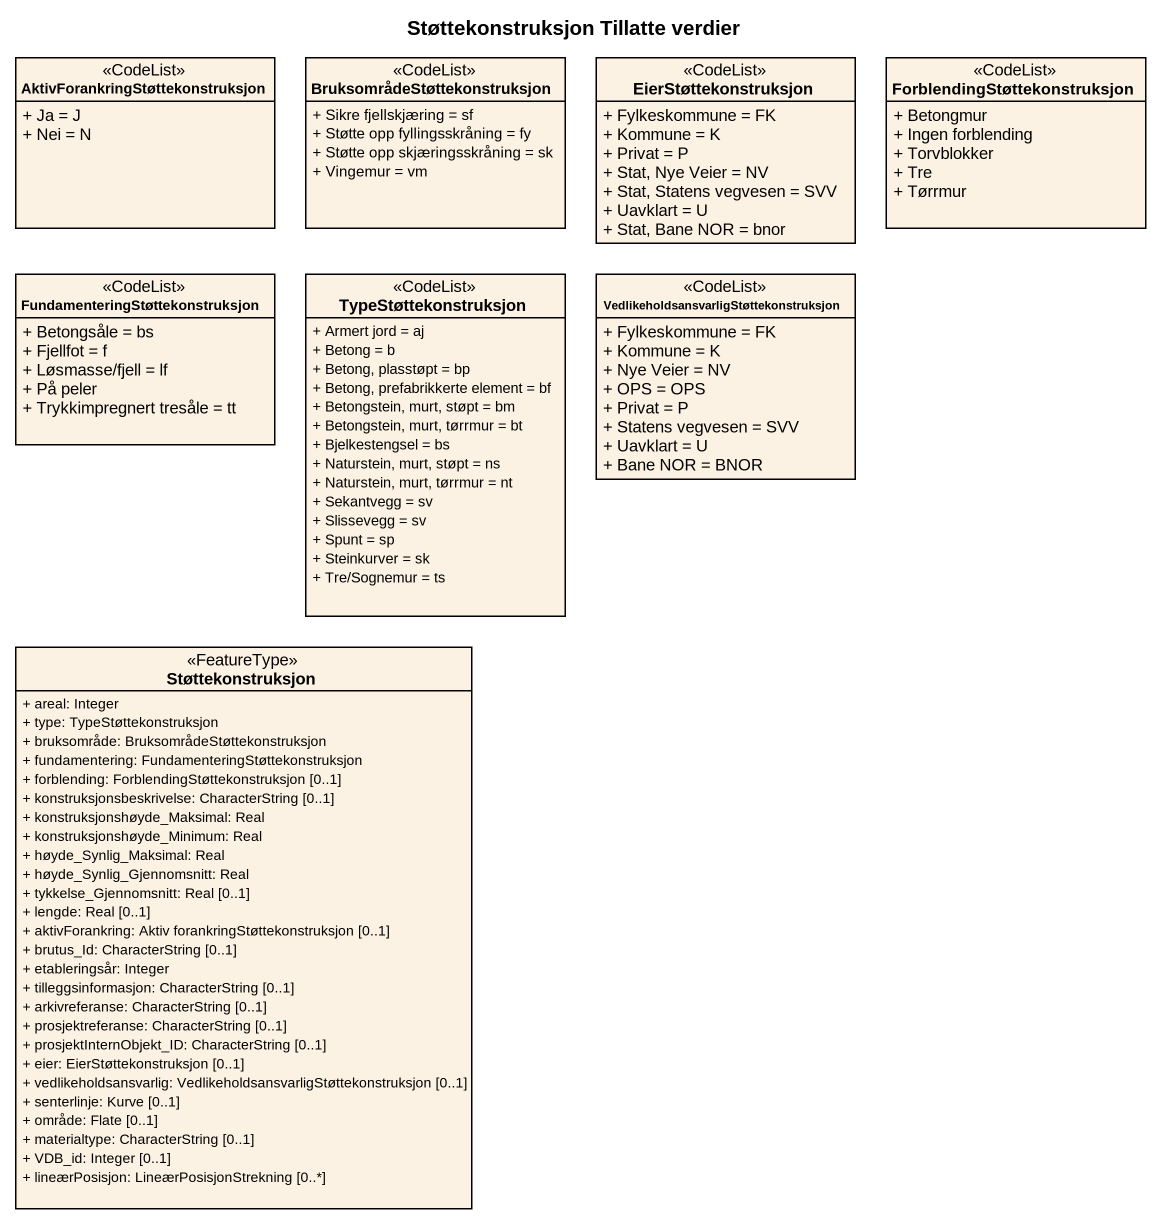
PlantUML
@startuml
title Støttekonstruksjon Tillatte verdier
hide circle
hide empty members
skinparam classAttributeIconSize 0
class "AktivForankringStøttekonstruksjon" as AktivForankringStøttekonstru <<CodeList>> {
  + Ja = J
  + Nei = N
}
class "BruksområdeStøttekonstruksjon" as BruksområdeStøttekonstruksjo <<CodeList>> {
  + Sikre fjellskjæring = sf
  + Støtte opp fyllingsskråning = fy
  + Støtte opp skjæringsskråning = sk
  + Vingemur = vm
}
class EierStøttekonstruksjon <<CodeList>> {
  + Fylkeskommune = FK
  + Kommune = K
  + Privat = P
  + Stat, Nye Veier = NV
  + Stat, Statens vegvesen = SVV
  + Uavklart = U
  + Stat, Bane NOR = bnor
}
class "ForblendingStøttekonstruksjon" as ForblendingStøttekonstruksjo <<CodeList>> {
  + Betongmur
  + Ingen forblending
  + Torvblokker
  + Tre
  + Tørrmur
}
class "FundamenteringStøttekonstruksjon" as FundamenteringStøttekonstruk <<CodeList>> {
  + Betongsåle = bs
  + Fjellfot = f
  + Løsmasse/fjell = lf
  + På peler
  + Trykkimpregnert tresåle = tt
}
class TypeStøttekonstruksjon <<CodeList>> {
  + Armert jord = aj
  + Betong = b
  + Betong, plasstøpt = bp
  + Betong, prefabrikkerte element = bf
  + Betongstein, murt, støpt = bm
  + Betongstein, murt, tørrmur = bt
  + Bjelkestengsel = bs
  + Naturstein, murt, støpt = ns
  + Naturstein, murt, tørrmur = nt
  + Sekantvegg = sv
  + Slissevegg = sv
  + Spunt = sp
  + Steinkurver = sk
  + Tre/Sognemur = ts
}
class "VedlikeholdsansvarligStøttekonstruksjon" as VedlikeholdsansvarligStøttek <<CodeList>> {
  + Fylkeskommune = FK
  + Kommune = K
  + Nye Veier = NV
  + OPS = OPS
  + Privat = P
  + Statens vegvesen = SVV
  + Uavklart = U
  + Bane NOR = BNOR
}
class Støttekonstruksjon <<FeatureType>> {
  + areal: Integer
  + type: TypeStøttekonstruksjon
  + bruksområde: BruksområdeStøttekonstruksjon
  + fundamentering: FundamenteringStøttekonstruksjon
  + forblending: ForblendingStøttekonstruksjon [0..1]
  + konstruksjonsbeskrivelse: CharacterString [0..1]
  + konstruksjonshøyde_Maksimal: Real
  + konstruksjonshøyde_Minimum: Real
  + høyde_Synlig_Maksimal: Real
  + høyde_Synlig_Gjennomsnitt: Real
  + tykkelse_Gjennomsnitt: Real [0..1]
  + lengde: Real [0..1]
  + aktivForankring: Aktiv forankringStøttekonstruksjon [0..1]
  + brutus_Id: CharacterString [0..1]
  + etableringsår: Integer
  + tilleggsinformasjon: CharacterString [0..1]
  + arkivreferanse: CharacterString [0..1]
  + prosjektreferanse: CharacterString [0..1]
  + prosjektInternObjekt_ID: CharacterString [0..1]
  + eier: EierStøttekonstruksjon [0..1]
  + vedlikeholdsansvarlig: VedlikeholdsansvarligStøttekonstruksjon [0..1]
  + senterlinje: Kurve [0..1]
  + område: Flate [0..1]
  + materialtype: CharacterString [0..1]
  + VDB_id: Integer [0..1]
  + lineærPosisjon: LineærPosisjonStrekning [0..*]
}
@enduml
